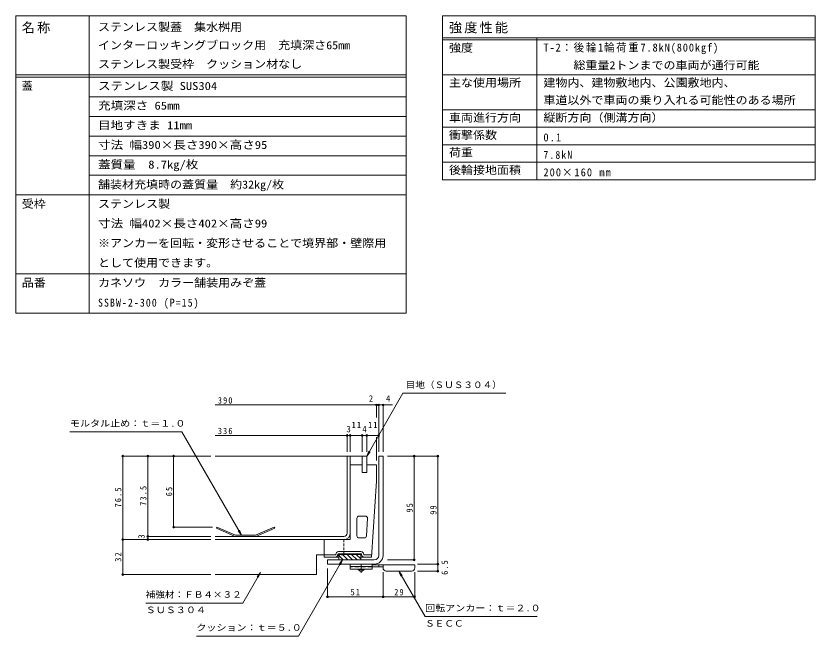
# Model space of a CAD drawing. Units: millimetres on the paper, enlarged 3 times, with parts at other scales. Extents: x -940 to 1139, y -824 to 816.
# Drawn here: x 41 to 1139, y -36 to 816 of the extents above; entities that cross this region are included whole.
import ezdxf
from ezdxf.enums import TextEntityAlignment as Align

# ---------------------------------------------------------------- set-up
doc = ezdxf.new("R2010")
doc.units = ezdxf.units.MM
doc.header["$LTSCALE"] = 3
doc.header["$PDMODE"] = 32
doc.header["$PDSIZE"] = 2.4
for name, pattern in [('CHAIN1', [8, 5, -1, 1, -1]), ('DASHED1', [1.8, 1.2, -0.6]), ('DASHED2', [3, 2, -1])]:
    doc.linetypes.add(name, pattern=pattern)
for name, color, linetype, lineweight in [('D-1', 2, 'Continuous', 9), ('D-2', 3, 'Continuous', 9), ('D-3', 4, 'Continuous', 9), ('D-4', 7, 'Continuous', 9), ('D-5', 7, 'Continuous', 9), ('D-9', 4, 'Continuous', 9), ('D-A', 6, 'Continuous', 9), ('F-F_F-Fﾚｲﾔ', 3, 'Continuous', 9)]:
    doc.layers.add(name, color=color, linetype=linetype, lineweight=lineweight)
doc.styles.add('ＭＳ ゴシック', font='')
doc.styles.get('ＭＳ ゴシック').set_extended_font_data('MS Gothic')

msp = doc.modelspace()

# ---------------------------------------------------------------- linework, layer by layer
at = {"layer": 'D-1'}
for p, q in [((539.781, 211.423), (545.781, 211.423)), ((539.781, 74.923), (539.781, 211.423)), ((545.781, 74.923), (545.781, 211.423)), ((533.781, 68.923), (469.281, 68.923))]:
    msp.add_line(p, q, dxfattribs=at)
msp.add_lwpolyline([(533.781, 62.923), (469.281, 62.923), (469.281, 68.923)], dxfattribs=at)
for radius in [12, 6]:
    msp.add_arc((533.781, 74.923), radius, 270, 0, dxfattribs=at)
at = {"layer": 'D-2'}
for p, q in [((500.781, 211.423), (315.14, 211.423)), ((496.281, 105.673), (496.281, 211.423)), ((500.781, 199.423), (500.781, 211.423)), ((342.619, 101.173), (316.653, 112.549)), ((370.944, 101.173), (396.91, 112.549)), ((491.781, 101.173), (315.14, 101.173)), ((370.629, 102.673), (342.933, 102.673)), ((491.781, 96.673), (315.14, 96.673))]:
    msp.add_line(p, q, dxfattribs=at)
for points in [[(342.933, 102.673), (317.255, 113.923), (316.653, 112.549)], [(370.629, 102.673), (396.308, 113.923), (396.91, 112.549)]]:
    msp.add_lwpolyline(points, dxfattribs=at)
for radius in [4.5, 9]:
    msp.add_arc((491.781, 105.673), radius, 270, 0, dxfattribs=at)
at = {"layer": 'D-3'}
for p, q in [((496.282, 211.423), (523.281, 211.423)), ((500.782, 96.673), (500.782, 199.423)), ((500.782, 199.423), (517.281, 199.423)), ((517.281, 199.423), (517.281, 188.923)), ((536.781, 176.923), (536.781, 199.423)), ((523.281, 188.923), (517.281, 188.923)), ((536.781, 176.923), (530.031, 72.673)), ((509.782, 101.923), (509.782, 125.923)), ((521.454, 128.923), (512.782, 128.923)), ((522.894, 101.729), (524.448, 125.729)), ((512.782, 98.923), (519.9, 98.923)), ((500.782, 96.673), (464.781, 96.673)), ((484.656, 80.173), (515.406, 80.173)), ((484.656, 77.173), (515.406, 77.173)), ((485.031, 77.173), (485.031, 68.923)), ((515.031, 77.023), (485.031, 77.023)), ((515.031, 76.873), (485.031, 76.873)), ((515.031, 77.173), (515.031, 68.923)), ((480.156, 75.673), (464.781, 75.673)), ((515.031, 76.723), (485.031, 76.723)), ((515.031, 76.573), (485.031, 76.573)), ((515.031, 76.423), (485.031, 76.423)), ((485.031, 74.902), (491.011, 68.923)), ((485.031, 68.923), (515.031, 68.923)), ((489.875, 76.423), (497.375, 68.923)), ((496.238, 76.423), (503.738, 68.923)), ((502.602, 76.423), (510.102, 68.923)), ((508.966, 76.423), (515.031, 70.358)), ((519.906, 72.673), (515.031, 72.673)), ((519.906, 75.673), (530.031, 75.673)), ((519.906, 72.673), (530.031, 72.673)), ((530.031, 72.673), (530.031, 75.673))]:
    msp.add_line(p, q, dxfattribs=at)
for points in [[(523.281, 188.923), (523.281, 199.423), (536.781, 199.423)], [(485.031, 72.673), (464.781, 72.673), (464.781, 96.673)]]:
    msp.add_lwpolyline(points, dxfattribs=at)
for centre, radius, start, end in [((512.782, 125.923), 3, 90, 180), ((521.454, 125.923), 3, 356.2954, 90), ((512.782, 101.923), 3, 180, 270), ((519.9, 101.923), 3, 270, 356.2954), ((484.656, 76.423), 3.75, 90, 180), ((484.656, 76.423), 0.75, 90, 180), ((515.406, 76.423), 3.75, 0, 90), ((515.406, 76.423), 0.75, 0, 90), ((480.156, 76.423), 0.75, 270, 0), ((480.156, 76.423), 3.75, 270, 0), ((519.906, 76.423), 3.75, 180, 270), ((519.906, 76.423), 0.75, 180, 270)]:
    msp.add_arc(centre, radius, start, end, dxfattribs=at)
at = {"layer": 'D-4'}
for p, q in [((536.781, 281.743), (315.14, 281.743)), ((536.781, 282.643), (536.781, 264.669)), ((539.781, 281.743), (536.781, 281.743)), ((539.781, 282.643), (539.781, 217.423)), ((558.573, 281.743), (539.781, 281.743)), ((545.781, 282.643), (545.781, 217.423)), ((496.281, 239.733), (315.14, 239.733)), ((496.281, 240.633), (496.281, 217.423)), ((496.281, 239.733), (500.781, 239.733)), ((500.781, 240.633), (500.781, 217.423)), ((500.781, 239.733), (517.281, 239.733)), ((517.281, 240.633), (517.281, 217.423)), ((517.281, 239.733), (523.281, 239.733)), ((523.281, 240.633), (523.281, 217.423)), ((523.281, 239.733), (539.781, 239.733)), ((536.781, 237.559), (536.781, 205.423)), ((539.781, 240.633), (539.781, 217.423)), ((187.057, 211.423), (309.14, 211.423)), ((187.957, 211.423), (187.957, 96.673)), ((222.533, 211.423), (222.533, 101.173)), ((257.966, 211.423), (257.966, 113.923)), ((622.075, 211.423), (551.781, 211.423)), ((588.594, 211.423), (588.594, 68.923)), ((621.175, 211.423), (621.175, 62.923)), ((257.066, 113.923), (311.255, 113.923)), ((221.633, 101.173), (309.14, 101.173)), ((222.533, 101.173), (222.533, 96.673)), ((187.057, 96.673), (309.14, 96.673)), ((187.957, 96.673), (187.957, 48.673)), ((589.494, 68.923), (551.781, 68.923)), ((469.281, 17.28), (469.281, 56.923)), ((622.075, 62.923), (592.937, 62.923)), ((621.175, 62.923), (621.175, 53.173)), ((187.057, 48.673), (309.14, 48.673)), ((545.781, 17.28), (545.781, 51.973)), ((589.281, 17.28), (589.281, 51.973)), ((622.075, 53.173), (592.937, 53.173)), ((545.781, 18.18), (469.281, 18.18)), ((589.281, 18.18), (545.781, 18.18))]:
    msp.add_line(p, q, dxfattribs=at)
for p in [(536.781, 281.743), (539.781, 281.743), (545.781, 281.743), (496.281, 239.733), (500.781, 239.733), (517.281, 239.733), (523.281, 239.733), (539.781, 239.733), (187.957, 211.423), (222.533, 211.423), (257.966, 211.423), (588.594, 211.423), (621.175, 211.423), (257.966, 113.923), (222.533, 101.173), (187.957, 96.673), (222.533, 96.673), (588.594, 68.923), (621.175, 62.923), (187.957, 48.673), (621.175, 53.173), (469.281, 18.18), (545.781, 18.18), (589.281, 18.18)]:
    msp.add_point(p, dxfattribs=at)
at = {"layer": 'D-5'}
for p, q in [((573.116, 297.74), (714.348, 297.74)), ((269.204, 244.792), (115.454, 244.792)), ((523.281, 211.423), (527.847, 217.373)), ((351.257, 102.673), (348.387, 109.602)), ((489.96, 68.923), (485.395, 62.973)), ((353.108, 9.551), (377.234, 51.338)), ((377.234, 51.338), (372.668, 45.388)), ((377.234, 51.338), (374.363, 44.409)), ((567.531, 53.473), (570.401, 46.544)), ((567.531, 53.473), (572.097, 47.523)), ((603.618, -9.031), (567.531, 53.473)), ((353.108, 9.551), (219.608, 9.551)), ((603.618, -9.031), (757.368, -9.031)), ((429.486, -35.821), (289.236, -35.821))]:
    msp.add_line(p, q, dxfattribs=at)
for points in [[(573.116, 297.74), (523.281, 211.423), (526.152, 218.352)], [(269.204, 244.792), (351.257, 102.673), (346.691, 108.623)], [(429.486, -35.821), (489.96, 68.923), (487.09, 61.994)]]:
    msp.add_lwpolyline(points, dxfattribs=at)
at = {"layer": 'D-9', "color": 5, "linetype": 'DASHED1', "lineweight": 5}
for p, q in [((491.782, 96.673), (491.782, 75.673)), ((491.782, 75.673), (464.781, 75.673))]:
    msp.add_line(p, q, dxfattribs=at)
at = {"layer": 'D-9', "color": 5, "lineweight": 5}
for p, q in [((454.282, 75.673), (454.282, 48.673)), ((464.781, 75.673), (454.282, 75.673)), ((454.282, 48.673), (315.14, 48.673))]:
    msp.add_line(p, q, dxfattribs=at)
at = {"layer": 'D-9', "color": 3}
for p, q in [((500.781, 62.923), (500.781, 56.173)), ((530.781, 62.923), (500.781, 62.923)), ((530.781, 59.923), (500.781, 59.923)), ((530.781, 56.173), (500.781, 56.173)), ((530.781, 62.923), (530.781, 56.173))]:
    msp.add_line(p, q, dxfattribs=at)
at = {"layer": 'D-9', "color": 3, "linetype": 'DASHED2'}
msp.add_line((530.781, 59.173), (500.781, 59.173), dxfattribs=at)
at = {"layer": 'D-9', "color": 2}
for p, q in [((511.656, 55.423), (511.656, 56.173)), ((511.656, 55.423), (514.281, 53.173)), ((511.656, 55.423), (519.906, 55.423)), ((517.281, 53.173), (519.906, 55.423)), ((519.906, 55.423), (519.906, 56.173)), ((514.281, 53.173), (517.281, 53.173))]:
    msp.add_line(p, q, dxfattribs=at)
at = {"layer": 'D-9', "linetype": 'CHAIN1'}
msp.add_line((515.781, 50.851), (515.781, 62.923), dxfattribs=at)
at = {"layer": 'D-9'}
for p, q in [((589.281, 62.173), (530.781, 62.173)), ((545.789, 59.173), (530.781, 59.173)), ((539.781, 59.173), (539.781, 62.173)), ((545.781, 57.973), (545.781, 62.173)), ((589.281, 57.973), (589.281, 62.173)), ((550.281, 53.473), (584.781, 53.473))]:
    msp.add_line(p, q, dxfattribs=at)
for centre, start, end in [((550.281, 57.973), 180, 270), ((584.781, 57.973), 270, 0)]:
    msp.add_arc(centre, 4.5, start, end, dxfattribs=at)
at = {"layer": 'D-A'}
for p, q in [((509.781, 211.423), (515.781, 211.423)), ((523.281, 211.423), (523.281, 188.923)), ((523.281, 188.923), (517.281, 188.923))]:
    msp.add_line(p, q, dxfattribs=at)
msp.add_lwpolyline([(517.281, 188.923), (517.281, 211.423), (523.281, 211.423)], dxfattribs=at)
at = {"layer": 'F-F_F-Fﾚｲﾔ', "color": 7}
for p, q in [((41.289, 816.339), (577.358, 816.339)), ((41.289, 816.339), (41.289, 408.076)), ((141.662, 816.339), (141.662, 408.076)), ((577.358, 816.339), (577.358, 408.076)), ((627.381, 816.339), (627.381, 591.339)), ((627.381, 816.339), (1139.467, 816.339)), ((1139.467, 816.339), (1139.467, 591.339)), ((627.381, 786.339), (1139.467, 786.339)), ((627.381, 783.339), (1139.467, 783.339)), ((757.203, 786.339), (757.203, 591.339)), ((41.289, 735.339), (577.358, 735.339)), ((41.289, 732.339), (577.358, 732.339)), ((627.381, 735.339), (1139.467, 735.339)), ((141.662, 705.339), (577.358, 705.339)), ((627.381, 687.339), (1139.467, 687.339)), ((141.662, 678.339), (577.358, 678.339)), ((627.381, 663.339), (1139.467, 663.339)), ((141.662, 651.339), (577.358, 651.339)), ((627.381, 639.339), (1139.467, 639.339)), ((141.662, 624.339), (577.358, 624.339)), ((627.381, 615.339), (1139.467, 615.339)), ((141.662, 597.339), (577.358, 597.339)), ((627.381, 591.339), (1139.467, 591.339)), ((41.289, 570.339), (577.358, 570.339)), ((41.289, 461.952), (577.358, 461.952)), ((41.289, 408.076), (577.358, 408.076))]:
    msp.add_line(p, q, dxfattribs=at)

# ---------------------------------------------------------------- texts
at = {"layer": 'D-4', "color": 2, "style": 'ＭＳ ゴシック'}
for s, p in [('2', (526.171, 283.543)), ('4', (549.77, 283.543)), ('3', (495.531, 241.533)), ('4', (517.281, 241.533))]:
    msp.add_text(s, height=8.798, dxfattribs=at).set_placement(p, align=Align.BOTTOM_LEFT)
msp.add_text('3', height=8.798, rotation=90, dxfattribs=at).set_placement((220.733, 98.033), align=Align.BOTTOM_LEFT)
at = {"layer": 'D-4', "color": 2, "char_height": 8.798, "attachment_point": 7, "style": 'ＭＳ ゴシック'}
for s, insert in [('\\T1.27;\\W0.9;390', (318.758, 283.543)), ('\\T1.27;\\W0.95;11', (502.656, 249.95)), ('\\T1.27;\\W0.95;11', (525.156, 249.95)), ('\\T1.27;\\W0.9;336', (318.758, 241.533)), ('\\T1.27;\\W0.95;51', (501.156, 19.98)), ('\\T1.27;\\W0.95;29', (561.156, 19.98))]:
    msp.add_mtext(s, dxfattribs=dict(at, insert=insert))
at = {"layer": 'D-4', "color": 2, "char_height": 8.798, "attachment_point": 7, "rotation": 90, "style": 'ＭＳ ゴシック'}
for s, insert in [('\\T1.28;\\W0.9;76.5', (186.157, 140.923)), ('\\T1.28;\\W0.9;73.5', (220.733, 143.173)), ('\\T1.27;\\W0.95;65', (256.166, 156.298)), ('\\T1.27;\\W0.95;95', (586.794, 133.798)), ('\\T1.27;\\W0.95;99', (619.375, 130.798)), ('\\T1.27;\\W0.95;32', (186.157, 66.298)), ('\\T1.27;\\W0.9;6.5', (634.975, 48.298))]:
    msp.add_mtext(s, dxfattribs=dict(at, insert=insert))
at = {"layer": 'D-5', "color": 2, "style": 'ＭＳ ゴシック'}
for s, width, p in [('目地（ＳＵＳ３０４）', 1.1, (576.982, 302.301)), ('モルタル止め：ｔ＝１.０', 1.15, (115.454, 249.354)), ('補強材：ＦＢ４×３２', 1.1, (219.608, 14.113)), ('ＳＵＳ３０４', 1.15, (219.608, -7.01)), ('回転アンカー：ｔ＝２.０', 1.15, (603.618, -4.47)), ('クッション：ｔ＝５.０', 1.15, (289.236, -31.26)), ('ＳＥＣＣ', 1.1, (603.618, -25.593))]:
    msp.add_text(s, height=8.798, dxfattribs=dict(at, width=width)).set_placement(p, align=Align.BOTTOM_LEFT)
at = {"layer": 'F-F_F-Fﾚｲﾔ', "style": 'ＭＳ ゴシック'}
for s, width, p in [('ステンレス製蓋\u3000集水桝用', 1.1, (154.062, 792.338)), ('インターロッキングブロック用\u3000充填深さ65mm', 1.1, (154.062, 767.344)), ('強度', 1.1, (636.381, 763.839)), ('ステンレス製受枠\u3000クッション材なし', 1.1, (154.062, 741.339)), ('\u3000\u3000 総重量2トンまでの車両が通行可能', 1.1, (766.203, 739.839)), ('ステンレス製 SUS304', 1.15, (154.062, 711.338)), ('主な使用場所', 1.1, (636.381, 715.839)), ('建物内、建物敷地内、公園敷地内、', 1.1, (766.203, 715.839)), ('車道以外で車両の乗り入れる可能性のある場所', 1.1, (766.203, 691.839)), ('充填深さ 65mm', 1.15, (154.062, 684.339)), ('車両進行方向', 1.1, (636.381, 667.839)), ('縦断方向（側溝方向）', 1.1, (766.203, 667.839)), ('目地すきま 11mm', 1.15, (154.062, 657.339)), ('衝撃係数', 1.1, (636.381, 643.839)), ('寸法 幅390×長さ390×高さ95', 1.15, (154.062, 630.339)), ('荷重', 1.1, (636.381, 619.839)), ('蓋質量\u30008.7kg/枚', 1.15, (154.062, 603.339)), ('後輪接地面積', 1.1, (636.381, 595.839)), ('舗装材充填時の蓋質量\u3000約32kg/枚', 1.1, (154.062, 575.847)), ('受枠', 1.1, (49.274, 549.339)), ('ステンレス製', 1.1, (154.062, 549.339)), ('寸法 幅402×長さ402×高さ99', 1.15, (154.062, 522.339)), ('※アンカーを回転・変形させることで境界部・壁際用', 1.1, (154.062, 495.339)), ('として使用できます。', 1.1, (154.062, 468.339)), ('品番', 1.1, (49.274, 440.952)), ('カネソウ\u3000カラー舗装用みぞ蓋', 1.1, (154.062, 440.952))]:
    msp.add_text(s, height=11, dxfattribs=dict(at, width=width)).set_placement(p, align=Align.BOTTOM_LEFT)
msp.add_text('蓋', height=11, dxfattribs=at).set_placement((49.274, 711.338), align=Align.BOTTOM_LEFT)
at = {"layer": 'F-F_F-Fﾚｲﾔ', "attachment_point": 7, "style": 'ＭＳ ゴシック'}
for s, insert, char_height in [('\\T1.17;名称', (49.274, 792.338), 13.2), ('\\T1.17;強度性能', (636.381, 792.339), 13.2), ('\\T1.17;\\W0.95;T-2：後輪1輪荷重7.8kN(800kgf)', (766.203, 763.839), 11), ('\\T1.21;\\W0.95;0.1', (766.203, 643.839), 11), ('\\T1.22;\\W0.9;7.8kN', (766.203, 619.839), 11), ('\\T1.2;\\W0.95;200×160\\~mm', (766.203, 595.839), 11), ('\\T1.22;\\W0.9;SSBW-2-300\\~(P=15)', (154.062, 413.952), 11)]:
    msp.add_mtext(s, dxfattribs=dict(at, insert=insert, char_height=char_height))

doc.saveas('drawing.dxf')
